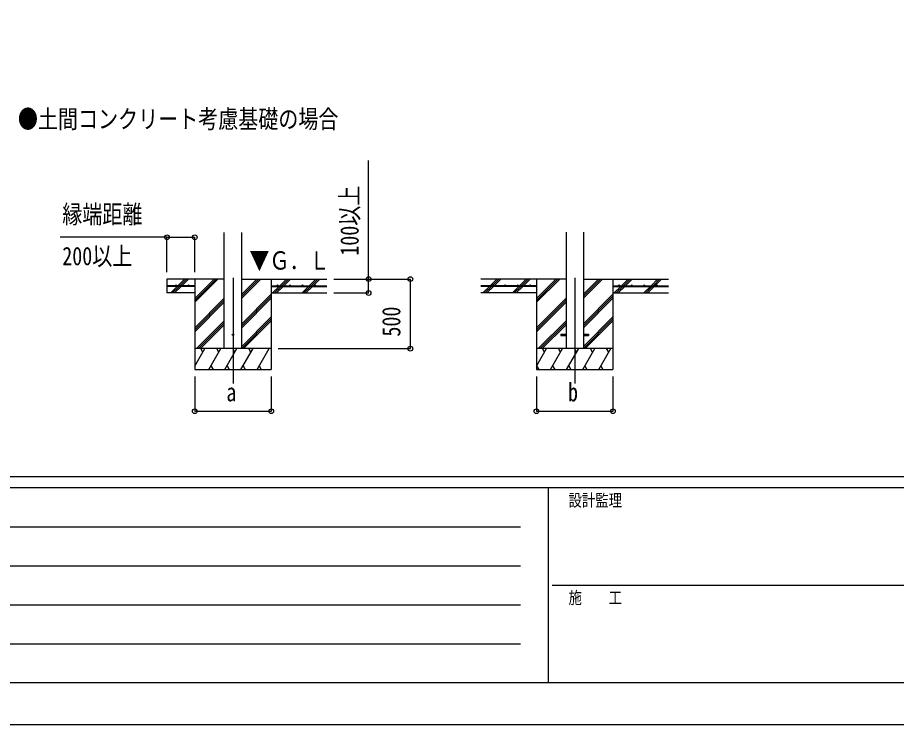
# Model space of a CAD drawing. Units: millimetres, scale not verified. Extents: x -16820 to 16820, y -11880 to 11880.
# Drawn here: x -9035 to -2716, y -11880 to -6801 of the extents above; entities that cross this region are included whole.
import ezdxf
from ezdxf.enums import TextEntityAlignment as Align

# ---------------------------------------------------------------- set-up
doc = ezdxf.new("R2010")
doc.units = ezdxf.units.MM
doc.header["$LTSCALE"] = 50
for name, color, linetype in [('0-2_USER1', 3, 'Continuous'), ('0-3_YKK_12', 2, 'Continuous'), ('0-4_YKK_13', 4, 'Continuous'), ('0-5_YKK_A1', 4, 'Continuous'), ('0-6_YKK_D', 6, 'Continuous'), ('0-7_YKK_ZWAK', 7, 'Continuous')]:
    doc.layers.add(name, color=color, linetype=linetype)
doc.styles.add('ＭＳ ゴシック', font='')
doc.styles.get('ＭＳ ゴシック').set_extended_font_data('MS Gothic')

msp = doc.modelspace()

# ---------------------------------------------------------------- linework, layer by layer
at = {"layer": '0-3_YKK_12'}
for p, q in [((-7485.92, -8670.79), (-7485.92, -9430)), ((-5028.92, -8670.79), (-5028.92, -9430))]:
    msp.add_line(p, q, dxfattribs=at)
at = {"layer": '0-4_YKK_13'}
for p, q in [((-5128.92, -9075.5), (-5128.92, -9084.5)), ((-5128.92, -9075.5), (-5091.42, -9075.5)), ((-5128.92, -9084.5), (-5091.42, -9084.5)), ((-4966.42, -9075.5), (-4928.92, -9075.5)), ((-4966.42, -9084.5), (-4928.92, -9084.5)), ((-4928.92, -9075.5), (-4928.92, -9084.5))]:
    msp.add_line(p, q, dxfattribs=at)
msp.add_circle((-7485.92, -9080), 5, dxfattribs=at)
at = {"layer": '0-5_YKK_A1'}
for p, q in [((-7548.42, -9180), (-7548.42, -8344.65)), ((-7423.42, -9180), (-7423.42, -8344.65)), ((-5091.42, -8343.65), (-5091.42, -9180)), ((-4966.42, -8343.65), (-4966.42, -9180)), ((-7881.96, -8727.5), (-7834.46, -8680)), ((-7867.81, -8727.5), (-7820.31, -8680)), ((-7853.67, -8727.5), (-7806.17, -8680)), ((-7760.92, -8680), (-7760.92, -9330)), ((-7760.92, -8846.88), (-7594.04, -8680)), ((-7760.92, -8832.74), (-7608.18, -8680)), ((-7760.92, -8818.6), (-7622.32, -8680)), ((-7423.42, -8817.75), (-7285.67, -8680)), ((-7423.42, -8803.61), (-7299.81, -8680)), ((-7423.42, -8789.46), (-7313.96, -8680)), ((-7423.42, -8680), (-6810.92, -8680)), ((-7210.92, -8680), (-7210.92, -9330)), ((-7149.32, -8727.5), (-7101.82, -8680)), ((-7135.18, -8727.5), (-7087.68, -8680)), ((-7121.04, -8727.5), (-7073.54, -8680)), ((-6937.19, -8727.5), (-6889.69, -8680)), ((-6923.05, -8727.5), (-6875.55, -8680)), ((-6908.91, -8727.5), (-6861.41, -8680)), ((-5091.42, -8680), (-5703.92, -8680)), ((-5637.09, -8727.5), (-5589.59, -8680)), ((-5618.09, -8722.64), (-5575.45, -8680)), ((-5608.8, -8727.5), (-5561.3, -8680)), ((-5424.96, -8727.5), (-5377.46, -8680)), ((-5410.81, -8727.5), (-5363.31, -8680)), ((-5396.67, -8727.5), (-5349.17, -8680)), ((-5303.92, -8680), (-5303.92, -9330)), ((-5303.92, -8846.88), (-5137.04, -8680)), ((-5303.92, -8832.74), (-5151.18, -8680)), ((-5303.92, -8818.6), (-5165.32, -8680)), ((-4966.42, -8817.75), (-4828.67, -8680)), ((-4966.42, -8803.61), (-4842.81, -8680)), ((-4966.42, -8789.46), (-4856.96, -8680)), ((-4966.42, -8680), (-4353.92, -8680)), ((-4753.92, -8680), (-4753.92, -9330)), ((-4692.32, -8727.5), (-4644.82, -8680)), ((-4678.18, -8727.5), (-4630.68, -8680)), ((-4664.04, -8727.5), (-4616.54, -8680)), ((-4480.19, -8727.5), (-4432.69, -8680)), ((-4466.05, -8727.5), (-4418.55, -8680)), ((-4451.91, -8727.5), (-4404.41, -8680)), ((-7760.92, -8727.5), (-7960.92, -8727.5)), ((-7760.92, -8732.5), (-7960.92, -8732.5)), ((-7760.92, -8780), (-7960.92, -8780)), ((-7933.05, -8778.6), (-7886.96, -8732.5)), ((-7920.31, -8780), (-7872.81, -8732.5)), ((-7906.17, -8780), (-7858.67, -8732.5)), ((-7760.92, -8727.5), (-7760.92, -8732.5)), ((-7210.92, -8727.5), (-6810.92, -8727.5)), ((-7210.92, -8727.5), (-7210.92, -8732.5)), ((-7210.92, -8732.5), (-6810.92, -8732.5)), ((-7210.92, -8780), (-6810.92, -8780)), ((-7201.82, -8780), (-7154.32, -8732.5)), ((-7187.68, -8780), (-7140.18, -8732.5)), ((-7173.54, -8780), (-7126.04, -8732.5)), ((-6989.69, -8780), (-6942.19, -8732.5)), ((-6975.55, -8780), (-6928.05, -8732.5)), ((-6961.41, -8780), (-6913.91, -8732.5)), ((-5303.92, -8727.5), (-5703.92, -8727.5)), ((-5303.92, -8732.5), (-5703.92, -8732.5)), ((-5303.92, -8780), (-5703.92, -8780)), ((-5689.59, -8780), (-5642.09, -8732.5)), ((-5675.45, -8780), (-5627.95, -8732.5)), ((-5661.3, -8780), (-5613.8, -8732.5)), ((-5622.95, -8727.5), (-5621.28, -8725.83)), ((-5476.05, -8778.6), (-5429.96, -8732.5)), ((-5463.31, -8780), (-5415.81, -8732.5)), ((-5449.17, -8780), (-5401.67, -8732.5)), ((-5303.92, -8727.5), (-5303.92, -8732.5)), ((-4753.92, -8727.5), (-4353.92, -8727.5)), ((-4753.92, -8727.5), (-4753.92, -8732.5)), ((-4753.92, -8732.5), (-4353.92, -8732.5)), ((-4753.92, -8780), (-4353.92, -8780)), ((-4744.82, -8780), (-4697.32, -8732.5)), ((-4730.68, -8780), (-4683.18, -8732.5)), ((-4716.54, -8780), (-4669.04, -8732.5)), ((-4532.69, -8780), (-4485.19, -8732.5)), ((-4518.55, -8780), (-4471.05, -8732.5)), ((-4504.41, -8780), (-4456.91, -8732.5)), ((-7760.92, -9030.73), (-7548.42, -8818.23)), ((-7760.92, -9044.87), (-7548.42, -8832.37)), ((-7760.92, -9059.01), (-7548.42, -8846.51)), ((-7423.42, -9001.59), (-7210.92, -8789.1)), ((-7423.42, -9015.74), (-7210.92, -8803.24)), ((-7423.42, -9029.88), (-7210.92, -8817.38)), ((-5303.92, -9030.73), (-5091.42, -8818.23)), ((-5303.92, -9044.87), (-5091.42, -8832.37)), ((-5303.92, -9059.01), (-5091.42, -8846.51)), ((-4966.42, -9001.59), (-4753.92, -8789.1)), ((-4966.42, -9015.74), (-4753.92, -8803.24)), ((-4966.42, -9029.88), (-4753.92, -8817.38)), ((-7423.42, -9163.72), (-7210.92, -8951.23)), ((-7423.42, -9177.87), (-7210.92, -8965.37)), ((-4966.42, -9163.72), (-4753.92, -8951.23)), ((-4966.42, -9177.87), (-4753.92, -8965.37)), ((-7748.06, -9180), (-7548.42, -8980.36)), ((-7733.92, -9180), (-7548.42, -8994.5)), ((-7719.78, -9180), (-7548.42, -9008.64)), ((-7411.41, -9180), (-7210.92, -8979.51)), ((-5291.06, -9180), (-5091.42, -8980.36)), ((-5276.92, -9180), (-5091.42, -8994.5)), ((-5262.78, -9180), (-5091.42, -9008.64)), ((-4954.41, -9180), (-4753.92, -8979.51)), ((-7210.92, -9180), (-7760.92, -9180)), ((-7760.92, -9305.45), (-7688.49, -9180)), ((-7703.49, -9205.98), (-7718.49, -9180)), ((-7659.62, -9330), (-7573.02, -9180)), ((-7588.02, -9205.98), (-7603.02, -9180)), ((-7544.15, -9330), (-7457.55, -9180)), ((-7472.55, -9205.98), (-7487.55, -9180)), ((-7428.68, -9330), (-7342.08, -9180)), ((-7357.08, -9205.98), (-7372.08, -9180)), ((-7313.21, -9330), (-7226.61, -9180)), ((-7256.61, -9180), (-7256.61, -9180)), ((-4753.92, -9180), (-5303.92, -9180)), ((-5303.92, -9305.45), (-5231.49, -9180)), ((-5246.49, -9205.98), (-5261.49, -9180)), ((-5202.62, -9330), (-5116.02, -9180)), ((-5131.02, -9205.98), (-5146.02, -9180)), ((-5087.15, -9330), (-5000.55, -9180)), ((-5015.55, -9205.98), (-5030.55, -9180)), ((-4971.68, -9330), (-4885.08, -9180)), ((-4900.08, -9205.98), (-4915.08, -9180)), ((-4856.21, -9330), (-4769.61, -9180)), ((-4784.61, -9205.98), (-4799.61, -9180)), ((-7760.92, -9330), (-7210.92, -9330)), ((-7644.63, -9304.02), (-7629.63, -9330)), ((-7529.16, -9304.02), (-7514.16, -9330)), ((-7413.68, -9304.02), (-7398.69, -9330)), ((-7298.22, -9304.02), (-7283.22, -9330)), ((-5303.92, -9330), (-4753.92, -9330)), ((-5303.1, -9304.02), (-5288.1, -9330)), ((-5187.63, -9304.02), (-5172.63, -9330)), ((-5072.16, -9304.02), (-5057.16, -9330)), ((-4956.68, -9304.02), (-4941.69, -9330)), ((-4841.22, -9304.02), (-4826.22, -9330))]:
    msp.add_line(p, q, dxfattribs=at)
msp.add_lwpolyline([(-7548.42, -8680), (-7960.92, -8680), (-7960.92, -8780)], dxfattribs=at)
for centre in [(-7895.92, -8725), (-7805.92, -8725), (-7165.92, -8725), (-7075.92, -8725), (-6985.92, -8725), (-6895.92, -8725), (-5618.92, -8725), (-5528.92, -8725), (-5438.92, -8725), (-5348.92, -8725), (-4708.92, -8725), (-4618.92, -8725), (-4528.92, -8725), (-4438.92, -8725)]:
    msp.add_circle(centre, 2.5, dxfattribs=at)
at = {"layer": '0-6_YKK_D'}
for p, q in [((-7960.92, -8380), (-8728.53, -8380)), ((-7960.92, -8630), (-7960.92, -8379)), ((-7960.92, -8380), (-7760.92, -8380)), ((-7760.92, -8630), (-7760.92, -8379)), ((-6760.92, -8680), (-6209.92, -8680)), ((-6760.92, -8680), (-6509.92, -8680)), ((-6210.92, -9180), (-6210.92, -8680)), ((-6760.92, -8780), (-6509.92, -8780)), ((-7160.92, -9180), (-6209.92, -9180)), ((-7760.92, -9380), (-7760.92, -9631)), ((-7210.92, -9380), (-7210.92, -9631)), ((-5303.92, -9380), (-5303.92, -9631)), ((-4753.92, -9380), (-4753.92, -9631)), ((-7760.92, -9630), (-7210.92, -9630)), ((-5303.92, -9630), (-4753.92, -9630))]:
    msp.add_line(p, q, dxfattribs=at)
msp.add_lwpolyline([(-6510.92, -8780), (-6510.92, -8680), (-6510.92, -7827.2)], dxfattribs=at)
for centre in [(-7960.92, -8380), (-7760.92, -8380), (-6510.92, -8680), (-6210.92, -8680), (-6510.92, -8780), (-6210.92, -9180), (-7760.92, -9630), (-7210.92, -9630), (-5303.92, -9630), (-4753.92, -9630)]:
    msp.add_circle(centre, 17, dxfattribs=at)
at = {"layer": '0-7_YKK_ZWAK'}
for p, q in [((15580.08, -10100), (-15619.92, -10100)), ((-5219.92, -10180), (-15619.92, -10180)), ((-5219.92, -10180), (-5219.92, -11580)), ((-19.92, -10180), (-5219.92, -10180)), ((-15449.92, -10460), (-5419.92, -10460)), ((-15449.92, -10740), (-5419.92, -10740)), ((-5189.92, -10880), (-19.92, -10880)), ((-15449.92, -11020), (-5419.92, -11020)), ((-15449.92, -11300), (-5419.92, -11300)), ((-15619.92, -11580), (-5219.92, -11580)), ((-5219.92, -11580), (-19.92, -11580))]:
    msp.add_line(p, q, dxfattribs=at)
msp.add_lwpolyline([(-16820, -11880), (16820, -11880), (16820, 11880), (-16820, 11880)], close=True, dxfattribs=at)

# ---------------------------------------------------------------- texts
at = {"layer": '0-2_USER1', "style": 'ＭＳ ゴシック', "width": 0.8}
msp.add_text('●土間コンクリート考慮基礎の場合', height=132, dxfattribs=at).set_placement((-9032.67, -7635.37), align=Align.BOTTOM_LEFT)
at = {"layer": '0-5_YKK_A1', "style": 'ＭＳ ゴシック', "width": 0.8}
msp.add_text('▼Ｇ．Ｌ', height=132, dxfattribs=at).set_placement((-7368.18, -8651.55), align=Align.BOTTOM_LEFT)
at = {"layer": '0-6_YKK_D', "style": 'ＭＳ ゴシック', "width": 0.8}
for s, p in [('100以上', (-6542.92, -8512)), ('500', (-6242.92, -9093.2))]:
    msp.add_text(s, height=132, rotation=90, dxfattribs=at).set_placement(p, align=Align.BOTTOM_LEFT)
for s, p in [('縁端距離', (-8713.72, -8320)), ('200以上', (-8713.72, -8620)), ('a', (-7533.92, -9598)), ('b', (-5076.92, -9598))]:
    msp.add_text(s, height=132, dxfattribs=at).set_placement(p, align=Align.BOTTOM_LEFT)
at = {"layer": '0-7_YKK_ZWAK', "style": 'ＭＳ ゴシック', "width": 0.8}
for s, p in [('設計監理', (-5073.25, -10340)), ('施\u3000\u3000工', (-5073.25, -11040))]:
    msp.add_text(s, height=87.98, dxfattribs=at).set_placement(p, align=Align.BOTTOM_LEFT)

doc.saveas('drawing.dxf')
